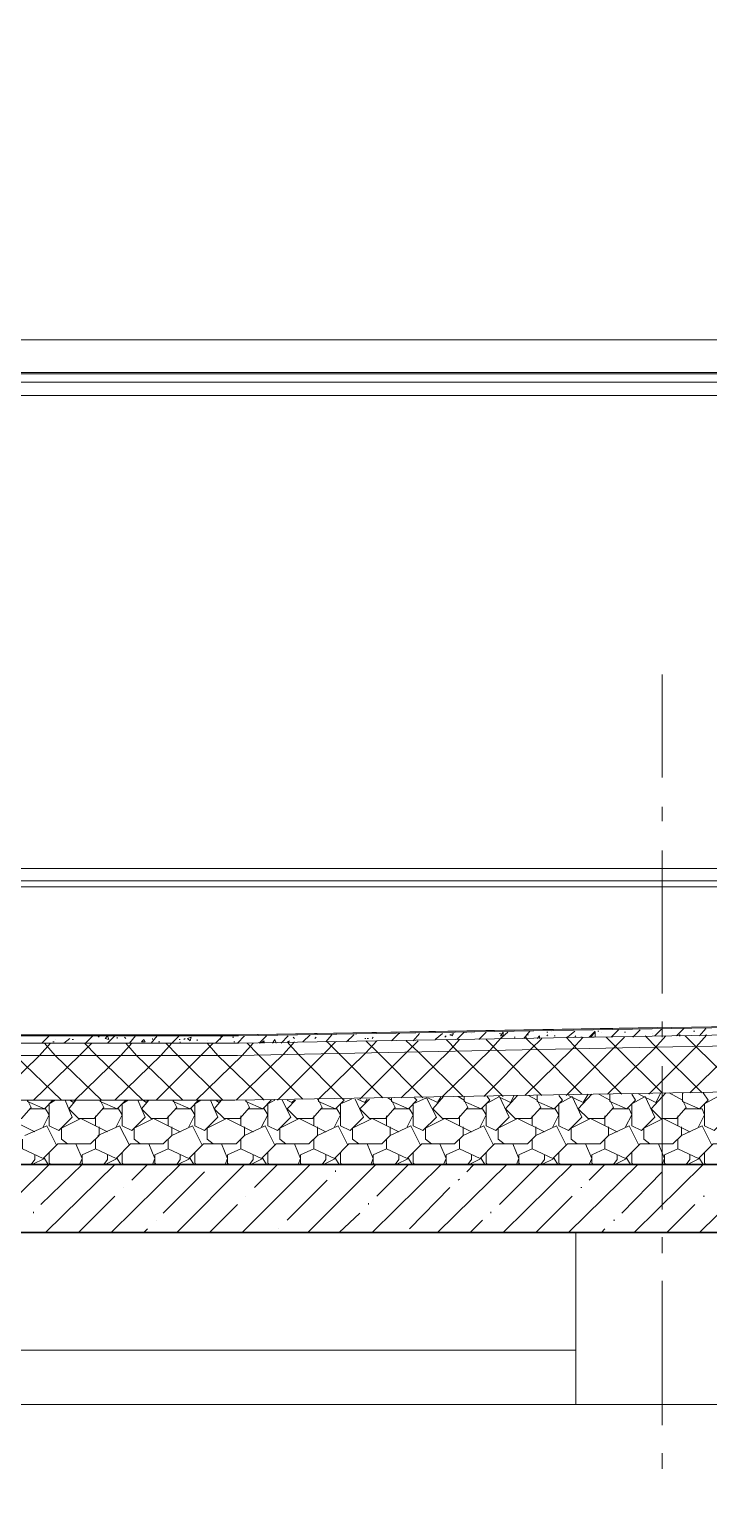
# Model space of a CAD drawing. Header units: millimetres. Extents: x 2294 to 908349, y -83289 to 219220.
# Drawn here: x 892460 to 894908, y 194511 to 199779 of the extents above; entities that cross this region are included whole.
import ezdxf

# ---------------------------------------------------------------- set-up
doc = ezdxf.new("R2010")
doc.units = ezdxf.units.MM
doc.layers.add('PDF _Геометрия', color=7, linetype='Continuous')

msp = doc.modelspace()

# ---------------------------------------------------------------- linework, layer by layer
at = {"layer": 'PDF _Геометрия', "lineweight": 9}
for points in [[(902971, 194821.8), (886249.7, 194821.8), (886096.7, 194511.4), (885786.3, 195132.2), (885628.9, 194821.8), (868588.5, 194821.8), (868588.5, 196990.1), (868278.2, 197147.5), (868898.9, 197453.5), (868588.5, 197610.8), (868588.5, 199779.1)], [(888789.6, 198660), (901427.8, 198660)], [(888789.6, 198542), (901427.8, 198542), (901427.8, 198660), (901427.8, 198542)], [(889204.9, 198537.6), (888789.6, 198537.6), (901344.8, 198537.6), (901344.8, 198507), (888789.6, 198507), (901344.8, 198507), (901344.8, 198458.9), (888789.6, 198458.9), (901366.6, 198458.9), (901366.6, 196854.6), (901366.6, 196806.5)], [(890756.8, 198537.6), (900759, 198537.6)], [(894739.3, 197081.9), (894739.3, 197453.5)], [(894739.3, 196924.5), (894739.3, 196977)], [(894739.3, 196303.7), (894739.3, 196819.6)], [(888789.6, 196754), (900741.5, 196754), (900741.5, 196723.4)], [(888789.6, 196710.3), (900741.5, 196710.3)], [(888789.6, 196688.4), (900741.5, 196688.4)], [(894721.8, 196181.3), (893213.6, 196155.1)], [(894739.3, 196146.4), (894739.3, 196203.2)], [(894739.3, 195525.6), (894739.3, 196041.4)], [(894739.3, 195368.2), (894739.3, 195425.1)], [(894739.3, 194747.5), (894739.3, 195267.7)], [(894739.3, 194590.1), (894739.3, 194646.9)]]:
    msp.add_lwpolyline(points, dxfattribs=at)
for points in [[(882459.6, 195687.3), (900759, 195687.3), (900759, 196045.8), (900759, 196211.9), (900759, 196251.3), (900759, 196277.5), (900759, 196281.9), (894774.3, 196181.3), (893213.6, 196155.1), (882459.6, 196155.1), (882459.6, 196150.7), (882459.6, 196124.5), (882459.6, 196080.8), (882459.6, 195919)], [(894428.9, 195018.5), (894428.9, 195442.5), (894428.9, 194821.8), (894428.9, 195018.5), (888850.8, 195018.5), (888850.8, 194821.8), (888850.8, 195442.5), (888850.8, 195018.5)]]:
    msp.add_lwpolyline(points, close=True, dxfattribs=at)
at = {"layer": 'PDF _Геометрия', "lineweight": 20}
msp.add_lwpolyline([(894774.3, 196177), (900759, 196277.5), (894774.3, 196177), (893213.6, 196150.7), (882459.6, 196150.7), (893213.6, 196150.7)], close=True, dxfattribs=at)
for points in [[(900759, 196251.3), (894774.3, 196150.7), (893213.6, 196124.5), (882459.6, 196124.5)], [(900759, 196211.9), (894778.6, 196111.4), (893209.3, 196080.8), (882459.6, 196080.8)], [(900759, 196045.8), (894778.6, 195945.3), (893200.5, 195919), (882459.6, 195919)]]:
    msp.add_lwpolyline(points, dxfattribs=at)
at = {"layer": 'PDF _Геометрия', "color": 250, "lineweight": 9, "true_color": 0x1d1d1d}
for points in [[(894555.7, 196146.4), (894581.9, 196172.6)], [(894634.4, 196146.4), (894660.6, 196172.6)], [(894713.1, 196150.7), (894739.3, 196177)], [(894791.8, 196150.7), (894818, 196177)], [(894874.8, 196150.7), (894896.7, 196177)], [(894901.1, 196172.6), (894901.1, 196172.6)], [(892330.6, 195919), (892496.7, 196080.8), (892536, 196124.5)], [(892575.4, 195919), (892409.3, 196080.8), (892369.9, 196124.5)], [(892474.8, 195919), (892640.9, 196080.8), (892684.7, 196124.5)], [(892505.4, 196124.5), (892531.7, 196150.7)], [(892719.6, 195919), (892553.5, 196080.8), (892514.2, 196124.5)], [(892544.8, 196128.9), (892549.1, 196128.9)], [(892553.5, 196137.6), (892553.5, 196137.6)], [(892584.1, 196124.5), (892606, 196142)], [(892606, 195919), (892619.1, 195910.3), (892623.5, 195919), (892789.6, 196080.8), (892828.9, 196124.5)], [(892614.7, 196137.6), (892619.1, 196137.6)], [(892885.8, 195919), (892881.4, 195910.3), (892868.3, 195919), (892702.2, 196080.8), (892658.4, 196124.5)], [(892662.8, 196124.5), (892689, 196150.7)], [(892667.2, 196124.5), (892671.6, 196124.5)], [(892706.5, 196150.7), (892710.9, 196146.4)], [(892741.5, 196124.5), (892767.7, 196150.7)], [(892767.7, 195919), (892933.8, 196080.8), (892973.2, 196124.5), (892999.4, 196150.7)], [(892776.5, 196146.4), (892776.5, 196142)], [(892802.7, 196146.4), (892807.1, 196142)], [(893012.5, 195919), (892846.4, 196080.8), (892807.1, 196124.5)], [(892820.2, 196124.5), (892842, 196150.7)], [(892898.9, 196124.5), (892920.7, 196150.7)], [(892903.2, 196142), (892903.2, 196137.6)], [(892916.4, 195919), (893078.1, 196080.8), (893121.8, 196124.5)], [(892925.1, 196128.9), (892929.5, 196128.9)], [(893156.8, 195919), (892995, 196080.8), (892951.3, 196124.5)], [(892999.4, 196137.6), (893003.8, 196137.6)], [(893016.9, 196137.6), (893021.3, 196142)], [(893030, 196124.5), (893034.4, 196124.5)], [(893060.6, 195919), (893226.7, 196080.8), (893266.1, 196124.5)], [(893065, 196133.2), (893065, 196137.6)], [(893100, 196133.2), (893100, 196133.2)], [(893305.4, 195919), (893139.3, 196080.8), (893100, 196124.5)], [(893130.6, 196124.5), (893156.8, 196150.7)], [(893148.1, 196150.7), (893152.4, 196146.4), (893152.4, 196150.7)], [(893148.1, 196137.6), (893148.1, 196142)], [(893191.8, 196146.4), (893196.1, 196146.4)], [(893196.1, 196128.9), (893200.5, 196128.9)], [(893204.9, 195919), (893375.4, 196085.2), (893414.7, 196128.9)], [(893209.3, 196124.5), (893235.5, 196150.7)], [(893445.3, 195923.4), (893283.6, 196085.2), (893244.2, 196124.5)], [(893287.9, 196124.5), (893314.2, 196150.7)], [(893292.3, 196124.5), (893305.4, 196133.2), (893301.1, 196124.5)], [(893292.3, 196124.5), (893292.3, 196124.5)], [(893305.4, 196128.9), (893305.4, 196124.5)], [(893336, 196124.5), (893344.8, 196137.6), (893349.1, 196124.5)], [(893353.5, 195919), (893524, 196089.5), (893563.4, 196128.9)], [(893366.6, 196124.5), (893392.9, 196150.7)], [(893388.5, 196128.9), (893427.8, 196085.2), (893589.6, 195923.4), (893594, 195919), (893563.4, 195888.4), (893502.2, 195914.7), (893502.2, 195923.4), (893672.6, 196089.5), (893712, 196133.2)], [(893392.9, 196128.9), (893397.2, 196133.2)], [(893410.3, 196146.4), (893414.7, 196142)], [(893445.3, 196128.9), (893471.5, 196155.1)], [(893489, 196142), (893493.4, 196146.4)], [(893528.4, 196128.9), (893550.2, 196155.1)], [(893733.8, 195927.8), (893572.1, 196089.5), (893532.8, 196128.9)], [(893602.7, 196128.9), (893628.9, 196155.1)], [(893607.1, 196133.2), (893611.4, 196133.2)], [(893650.8, 195923.4), (893821.3, 196093.9), (893860.6, 196133.2)], [(893668.3, 196142), (893672.6, 196142)], [(893878.1, 195927.8), (893716.4, 196089.5), (893672.6, 196133.2)], [(893677, 196142), (893681.4, 196142)], [(893694.5, 196142), (893698.9, 196146.4)], [(893764.4, 196133.2), (893790.7, 196159.5), (893795, 196159.5)], [(893777.6, 196159.5), (893777.6, 196159.5)], [(893799.4, 195927.8), (893969.9, 196093.9), (894009.3, 196137.6)], [(894022.4, 195932.2), (893860.6, 196093.9), (893816.9, 196133.2)], [(893843.1, 196133.2), (893865, 196159.5)], [(893921.8, 196137.6), (893948.1, 196159.5)], [(893948.1, 195932.2), (894118.5, 196098.3), (894157.9, 196142), (894184.1, 196163.8)], [(893956.8, 196146.4), (893961.2, 196150.7)], [(894166.6, 195932.2), (894000.5, 196098.3), (893961.2, 196137.6)], [(894000.5, 196137.6), (894026.7, 196163.8)], [(894022.4, 196163.8), (894035.5, 196163.8)], [(894035.5, 196163.8), (894035.5, 196163.8)], [(894053, 196159.5), (894053, 196159.5)], [(894057.3, 196163.8), (894057.3, 196163.8)], [(894079.2, 196137.6), (894105.4, 196163.8)], [(894096.7, 195932.2), (894267.2, 196102.6), (894306.5, 196142)], [(894306.5, 195936.5), (894144.8, 196098.3), (894105.4, 196137.6)], [(894153.5, 196159.5), (894157.9, 196159.5)], [(894166.6, 196150.7), (894171, 196150.7)], [(894206, 196146.4), (894210.3, 196146.4)], [(894236.6, 196142), (894249.7, 196146.4), (894249.7, 196142), (894289, 196102.6), (894450.8, 195940.9)], [(894236.6, 196142), (894236.6, 196142)], [(894240.9, 196142), (894262.8, 196168.2)], [(894245.3, 195936.5), (894415.8, 196102.6), (894455.2, 196146.4)], [(894249.7, 196155.1), (894254.1, 196155.1), (894258.4, 196155.1)], [(894289, 196142), (894297.8, 196150.7), (894297.8, 196142)], [(894324, 196163.8), (894328.4, 196163.8)], [(894324, 196150.7), (894328.4, 196155.1)], [(894341.5, 196168.2), (894341.5, 196168.2)], [(894350.2, 196150.7), (894354.6, 196150.7)], [(894394, 195936.5), (894564.4, 196107), (894603.8, 196146.4)], [(894595, 195940.9), (894433.3, 196102.6), (894394, 196146.4)], [(894398.3, 196146.4), (894424.6, 196168.2)], [(894424.6, 196146.4), (894428.9, 196150.7)], [(894446.4, 196146.4), (894450.8, 196146.4)], [(894477, 196146.4), (894498.9, 196168.2)], [(894494.5, 196146.4), (894481.4, 196146.4), (894498.9, 196163.8), (894498.9, 196146.4)], [(894507.6, 196168.2), (894512, 196168.2)], [(894520.7, 196163.8), (894520.7, 196163.8)], [(894739.3, 195945.3), (894577.6, 196107), (894538.2, 196146.4)], [(894542.6, 195940.9), (894713.1, 196107), (894752.4, 196150.7)], [(894603.8, 196163.8), (894608.2, 196163.8)], [(894883.6, 195945.3), (894721.8, 196107), (894678.1, 196150.7)], [(894704.3, 196159.5), (894704.3, 196159.5)], [(894739.3, 196150.7), (894739.3, 196150.7)], [(894800.5, 196155.1), (894804.9, 196155.1)], [(894800.5, 196150.7), (894804.9, 196150.7)], [(894822.4, 196150.7), (894861.7, 196111.4), (894901.1, 196155.1)], [(894839.9, 195945.3), (895010.3, 196111.4), (895049.7, 196155.1)], [(894853, 196168.2), (894857.3, 196168.2)], [(894896.7, 196150.7), (894896.7, 196155.1)], [(894691.2, 195940.9), (894861.7, 196111.4), (895027.8, 195949.6)], [(892365.5, 195919), (892339.3, 195888.4), (892374.3, 195853.5), (892431.1, 195853.5), (892466.1, 195892.8), (892453, 195919), (892453, 195914.7), (892514.2, 195888.4), (892544.8, 195919)], [(892588.5, 195919), (892614.7, 195857.8), (892566.6, 195809.8), (892531.7, 195827.2), (892531.7, 195905.9), (892553.5, 195919)], [(892544.8, 195919), (892544.8, 195919)], [(892627.8, 195919), (892601.6, 195888.4), (892636.6, 195853.5), (892693.4, 195853.5), (892728.4, 195892.8), (892715.3, 195919), (892715.3, 195914.7), (892776.5, 195888.4), (892807.1, 195919)], [(892850.8, 195919), (892877, 195857.8), (892828.9, 195809.8), (892794, 195827.2), (892794, 195905.9), (892815.8, 195919)], [(892807.1, 195919), (892807.1, 195919)], [(892890.1, 195919), (892863.9, 195888.4), (892898.9, 195853.5), (892955.7, 195853.5), (892990.7, 195892.8), (892977.6, 195919), (892977.6, 195914.7), (893038.8, 195888.4), (893069.4, 195919)], [(893113.1, 195919), (893139.3, 195857.8), (893091.2, 195809.8), (893056.2, 195827.2), (893056.2, 195905.9), (893078.1, 195919)], [(893069.4, 195919), (893069.4, 195919)], [(893152.4, 195919), (893126.2, 195888.4), (893161.2, 195853.5), (893218, 195853.5), (893253, 195892.8), (893239.9, 195919), (893239.9, 195914.7), (893301.1, 195888.4), (893331.7, 195919), (893327.3, 195919)], [(893130.6, 195919), (893143.7, 195910.3), (893148.1, 195919)], [(893371, 195919), (893401.6, 195857.8), (893353.5, 195809.8), (893318.5, 195827.2), (893318.5, 195905.9), (893344.8, 195919)], [(893419.1, 195919), (893388.5, 195888.4), (893423.5, 195853.5), (893480.3, 195853.5), (893515.3, 195892.8), (893502.2, 195919), (893497.8, 195923.4)], [(893388.5, 195919), (893406, 195910.3), (893414.7, 195919)], [(893633.3, 195923.4), (893663.9, 195857.8), (893615.8, 195809.8), (893580.8, 195827.2), (893580.8, 195905.9), (893620.2, 195923.4)], [(893642, 195923.4), (893668.3, 195910.3), (893677, 195923.4)], [(893685.8, 195923.4), (893650.8, 195888.4), (893685.8, 195853.5), (893742.6, 195853.5), (893777.6, 195892.8), (893764.4, 195919), (893751.3, 195927.8)], [(893764.4, 195927.8), (893764.4, 195914.7), (893825.6, 195888.4), (893856.2, 195919), (893847.5, 195927.8)], [(893895.6, 195927.8), (893930.6, 195910.3), (893943.7, 195932.2)], [(893952.4, 195932.2), (893913.1, 195888.4), (893948.1, 195853.5), (894004.9, 195853.5), (894039.9, 195892.8), (894026.7, 195919), (894004.9, 195932.2)], [(894026.7, 195932.2), (894026.7, 195914.7), (894087.9, 195888.4), (894118.5, 195919), (894109.8, 195932.2)], [(894149.1, 195932.2), (894192.9, 195910.3), (894206, 195936.5)], [(894219.1, 195936.5), (894175.4, 195888.4), (894210.3, 195853.5), (894267.2, 195853.5), (894302.1, 195892.8), (894289, 195919), (894258.4, 195936.5)], [(894289, 195936.5), (894289, 195914.7), (894350.2, 195888.4), (894380.8, 195919), (894367.7, 195936.5)], [(894402.7, 195936.5), (894455.2, 195910.3), (894472.6, 195940.9)], [(894485.8, 195940.9), (894437.7, 195888.4), (894472.6, 195853.5), (894529.5, 195853.5), (894564.4, 195892.8), (894551.3, 195919), (894512, 195940.9)], [(894551.3, 195940.9), (894551.3, 195914.7), (894612.5, 195888.4), (894643.1, 195919), (894630, 195940.9)], [(894656.2, 195940.9), (894717.4, 195910.3), (894734.9, 195945.3)], [(894752.4, 195945.3), (894700, 195888.4), (894734.9, 195853.5), (894791.8, 195853.5), (894826.7, 195892.8), (894813.6, 195919), (894765.5, 195945.3)], [(894818, 195945.3), (894813.6, 195945.3), (894813.6, 195914.7), (894874.8, 195888.4), (894905.4, 195919), (894887.9, 195945.3)], [(892509.8, 195822.9), (892531.7, 195866.6), (892518.5, 195888.4), (892461.7, 195888.4)], [(892697.8, 195827.2), (892697.8, 195862.2)], [(892772.1, 195822.9), (892794, 195866.6), (892780.8, 195888.4), (892724, 195888.4)], [(892960.1, 195827.2), (892960.1, 195862.2)], [(893034.4, 195822.9), (893056.2, 195866.6), (893043.1, 195888.4), (892986.3, 195888.4)], [(893222.4, 195827.2), (893222.4, 195862.2)], [(893296.7, 195822.9), (893318.5, 195866.6), (893305.4, 195888.4), (893248.6, 195888.4)], [(893484.7, 195827.2), (893484.7, 195862.2)], [(893559, 195822.9), (893580.8, 195866.6), (893567.7, 195888.4), (893510.9, 195888.4)], [(893747, 195827.2), (893747, 195862.2)], [(893821.3, 195822.9), (893843.1, 195866.6), (893830, 195888.4), (893773.2, 195888.4)], [(894009.3, 195827.2), (894009.3, 195862.2)], [(894083.6, 195822.9), (894105.4, 195866.6), (894092.3, 195888.4), (894035.5, 195888.4)], [(894271.5, 195827.2), (894271.5, 195862.2)], [(894345.9, 195822.9), (894367.7, 195866.6), (894354.6, 195888.4), (894297.8, 195888.4)], [(894533.8, 195827.2), (894533.8, 195862.2)], [(894608.2, 195822.9), (894630, 195866.6), (894621.3, 195888.4), (894560.1, 195888.4)], [(894796.1, 195827.2), (894796.1, 195862.2)], [(894870.5, 195822.9), (894892.3, 195866.6), (894883.6, 195888.4), (894822.4, 195888.4)], [(892334.9, 195761.7), (892313.1, 195779.2), (892313.1, 195818.5), (892383, 195853.5), (892479.2, 195805.4)], [(892435.5, 195779.2), (892435.5, 195744.2), (892509.8, 195709.2), (892562.3, 195761.7), (892680.3, 195761.7), (892710.9, 195792.3), (892710.9, 195822.9)], [(892444.2, 195792.3), (892522.9, 195827.2), (892557.9, 195757.3)], [(892597.2, 195761.7), (892575.4, 195779.2), (892575.4, 195818.5), (892645.3, 195853.5), (892741.5, 195805.4)], [(892697.8, 195779.2), (892697.8, 195744.2), (892772.1, 195709.2), (892824.6, 195761.7), (892942.6, 195761.7), (892973.2, 195792.3), (892973.2, 195822.9)], [(892706.5, 195792.3), (892785.2, 195827.2), (892820.2, 195757.3)], [(892859.5, 195761.7), (892837.7, 195779.2), (892837.7, 195818.5), (892907.6, 195853.5), (893003.8, 195805.4)], [(892960.1, 195779.2), (892960.1, 195744.2), (893034.4, 195709.2), (893086.9, 195761.7), (893204.9, 195761.7), (893235.5, 195792.3), (893235.5, 195822.9)], [(892973.2, 195792.3), (893047.5, 195827.2), (893082.5, 195757.3)], [(893121.8, 195761.7), (893100, 195779.2), (893100, 195818.5), (893169.9, 195853.5), (893266.1, 195805.4)], [(893222.4, 195779.2), (893222.4, 195744.2), (893296.7, 195709.2), (893349.1, 195761.7), (893467.2, 195761.7), (893497.8, 195792.3), (893497.8, 195822.9)], [(893235.5, 195792.3), (893309.8, 195827.2), (893344.8, 195757.3)], [(893384.1, 195761.7), (893362.3, 195779.2), (893362.3, 195818.5), (893432.2, 195853.5), (893528.4, 195805.4)], [(893484.7, 195779.2), (893484.7, 195744.2), (893559, 195709.2), (893611.4, 195761.7), (893729.5, 195761.7), (893760.1, 195792.3), (893760.1, 195822.9)], [(893497.8, 195792.3), (893572.1, 195827.2), (893607.1, 195757.3)], [(893646.4, 195761.7), (893624.6, 195779.2), (893624.6, 195818.5), (893694.5, 195853.5), (893790.7, 195805.4)], [(893747, 195779.2), (893747, 195744.2), (893821.3, 195709.2), (893873.7, 195761.7), (893991.8, 195761.7), (894022.4, 195792.3), (894022.4, 195822.9)], [(893760.1, 195792.3), (893834.4, 195827.2), (893869.4, 195757.3)], [(893908.7, 195761.7), (893886.8, 195779.2), (893886.8, 195818.5), (893956.8, 195853.5), (894053, 195805.4)], [(894009.3, 195779.2), (894009.3, 195744.2), (894083.6, 195709.2), (894136, 195761.7), (894254.1, 195761.7), (894284.7, 195792.3), (894284.7, 195822.9)], [(894022.4, 195792.3), (894096.7, 195827.2), (894131.7, 195757.3)], [(894171, 195761.7), (894149.1, 195779.2), (894149.1, 195818.5), (894219.1, 195853.5), (894315.3, 195805.4)], [(894271.5, 195779.2), (894271.5, 195744.2), (894345.9, 195709.2), (894398.3, 195761.7), (894516.4, 195761.7), (894547, 195792.3), (894547, 195822.9)], [(894284.7, 195792.3), (894359, 195827.2), (894394, 195757.3)], [(894433.3, 195761.7), (894411.4, 195779.2), (894411.4, 195818.5), (894481.4, 195853.5), (894577.6, 195805.4)], [(894533.8, 195779.2), (894533.8, 195744.2), (894608.2, 195709.2), (894660.6, 195761.7), (894778.6, 195761.7), (894809.3, 195792.3), (894809.3, 195822.9)], [(894547, 195792.3), (894621.3, 195827.2), (894656.2, 195757.3)], [(894695.6, 195761.7), (894673.7, 195779.2), (894673.7, 195818.5), (894743.7, 195853.5), (894839.9, 195805.4)], [(894796.1, 195779.2), (894796.1, 195744.2), (894870.5, 195709.2), (894922.9, 195761.7), (895040.9, 195761.7), (895071.5, 195792.3), (895071.5, 195822.9)], [(894809.3, 195792.3), (894883.6, 195827.2), (894918.5, 195757.3)], [(892640.9, 195687.3), (892649.7, 195709.2), (892627.8, 195761.7)], [(892903.2, 195687.3), (892912, 195709.2), (892890.1, 195761.7)], [(893165.5, 195687.3), (893174.3, 195709.2), (893152.4, 195761.7)], [(893427.8, 195687.3), (893436.6, 195709.2), (893414.7, 195761.7)], [(893690.1, 195687.3), (893698.9, 195709.2), (893677, 195761.7)], [(893952.4, 195687.3), (893961.2, 195709.2), (893939.3, 195761.7)], [(894214.7, 195687.3), (894223.5, 195709.2), (894201.6, 195761.7)], [(894477, 195687.3), (894485.8, 195709.2), (894463.9, 195761.7)], [(894739.3, 195687.3), (894748, 195709.2), (894726.2, 195761.7)], [(892466.1, 195687.3), (892479.2, 195704.8), (892479.2, 195722.3)], [(892527.3, 195687.3), (892514.2, 195709.2), (892470.5, 195687.3)], [(892540.4, 195687.3), (892531.7, 195691.7), (892531.7, 195731.1)], [(892654.1, 195687.3), (892649.7, 195691.7), (892649.7, 195722.3), (892697.8, 195744.2)], [(892728.4, 195687.3), (892741.5, 195704.8), (892741.5, 195722.3)], [(892789.6, 195687.3), (892776.5, 195709.2), (892732.8, 195687.3)], [(892802.7, 195687.3), (892794, 195691.7), (892794, 195731.1)], [(892916.4, 195687.3), (892912, 195691.7), (892912, 195722.3), (892960.1, 195744.2)], [(892990.7, 195687.3), (893003.8, 195704.8), (893003.8, 195722.3)], [(893051.9, 195687.3), (893038.8, 195709.2), (892995, 195687.3)], [(893065, 195687.3), (893056.2, 195691.7), (893056.2, 195731.1)], [(893178.7, 195687.3), (893174.3, 195691.7), (893174.3, 195722.3), (893222.4, 195744.2)], [(893253, 195687.3), (893266.1, 195704.8), (893266.1, 195722.3)], [(893314.2, 195687.3), (893301.1, 195709.2), (893257.3, 195687.3)], [(893327.3, 195687.3), (893318.5, 195691.7), (893318.5, 195731.1)], [(893440.9, 195687.3), (893436.6, 195691.7), (893436.6, 195722.3), (893484.7, 195744.2)], [(893515.3, 195687.3), (893528.4, 195704.8), (893528.4, 195722.3)], [(893576.5, 195687.3), (893563.4, 195709.2), (893519.6, 195687.3)], [(893589.6, 195687.3), (893580.8, 195691.7), (893580.8, 195731.1)], [(893703.2, 195687.3), (893698.9, 195691.7), (893698.9, 195722.3), (893747, 195744.2)], [(893777.6, 195687.3), (893790.7, 195704.8), (893790.7, 195722.3)], [(893838.8, 195687.3), (893825.6, 195709.2), (893781.9, 195687.3)], [(893851.9, 195687.3), (893843.1, 195691.7), (893843.1, 195731.1)], [(893965.5, 195687.3), (893961.2, 195691.7), (893961.2, 195722.3), (894009.3, 195744.2)], [(894039.9, 195687.3), (894053, 195704.8), (894053, 195722.3)], [(894101.1, 195687.3), (894087.9, 195709.2), (894044.2, 195687.3)], [(894114.2, 195687.3), (894105.4, 195691.7), (894105.4, 195731.1)], [(894227.8, 195687.3), (894223.5, 195691.7), (894223.5, 195722.3), (894271.5, 195744.2)], [(894302.1, 195687.3), (894315.3, 195704.8), (894315.3, 195722.3)], [(894363.4, 195687.3), (894350.2, 195709.2), (894306.5, 195687.3)], [(894376.5, 195687.3), (894367.7, 195691.7), (894367.7, 195731.1)], [(894494.5, 195687.3), (894485.8, 195691.7), (894485.8, 195722.3), (894533.8, 195744.2)], [(894564.4, 195687.3), (894577.6, 195704.8), (894577.6, 195722.3)], [(894625.6, 195687.3), (894612.5, 195709.2), (894568.8, 195687.3)], [(894638.8, 195687.3), (894630, 195691.7), (894630, 195731.1)], [(894638.8, 195442.5), (894887.9, 195687.3), (894874.8, 195709.2), (894831.1, 195687.3)], [(894756.8, 195687.3), (894748, 195691.7), (894748, 195722.3), (894796.1, 195744.2)], [(894826.7, 195687.3), (894839.9, 195704.8), (894839.9, 195722.3)], [(894901.1, 195687.3), (894892.3, 195691.7), (894892.3, 195731.1)], [(892282.5, 195442.5), (892531.7, 195687.3)], [(892501.1, 195543.1), (892649.7, 195687.3)], [(892518.5, 195442.5), (892767.7, 195687.3)], [(892754.6, 195442.5), (893003.8, 195687.3)], [(892828.9, 195630.5), (892885.8, 195687.3)], [(892942.6, 195512.5), (893091.2, 195661.1)], [(892990.7, 195442.5), (893235.5, 195687.3)], [(893226.7, 195442.5), (893471.5, 195687.3)], [(893270.5, 195604.3), (893353.5, 195687.3)], [(893462.8, 195442.5), (893707.6, 195687.3)], [(893563.4, 195661.1), (893563.4, 195665.5)], [(893694.5, 195442.5), (893943.7, 195687.3)], [(893712, 195573.7), (893825.6, 195687.3)], [(893930.6, 195442.5), (894179.7, 195687.3)], [(894035.5, 195661.1), (894061.7, 195687.3)], [(894153.5, 195543.1), (894297.8, 195687.3)], [(894166.6, 195442.5), (894415.8, 195687.3)], [(894402.7, 195442.5), (894651.9, 195687.3)], [(894477, 195630.5), (894533.8, 195687.3)], [(894595, 195512.5), (894739.3, 195661.1)], [(894874.8, 195442.5), (895124, 195687.3)], [(892798.3, 195604.3), (892798.3, 195604.3)], [(893388.5, 195486.3), (893532.8, 195630.5)], [(893830, 195455.7), (893974.3, 195604.3)], [(894004.9, 195630.5), (894009.3, 195634.9)], [(894446.4, 195604.3), (894450.8, 195604.3)], [(892636.6, 195442.5), (892767.7, 195573.7)], [(893108.7, 195442.5), (893209.3, 195543.1)], [(893239.9, 195573.7), (893239.9, 195573.7)], [(893681.4, 195543.1), (893681.4, 195547.5)], [(894284.7, 195442.5), (894415.8, 195573.7)], [(894756.8, 195442.5), (894857.3, 195543.1)], [(894887.9, 195573.7), (894892.3, 195573.7)], [(892474.8, 195512.5), (892474.8, 195516.9)], [(892916.4, 195486.3), (892916.4, 195486.3)], [(893576.5, 195442.5), (893650.8, 195512.5)], [(894048.6, 195442.5), (894092.3, 195486.3)], [(894122.9, 195512.5), (894122.9, 195516.9)], [(894564.4, 195486.3), (894568.8, 195486.3)], [(892872.6, 195442.5), (892885.8, 195455.7)], [(893357.9, 195455.7), (893357.9, 195455.7)], [(894520.7, 195442.5), (894533.8, 195455.7)]]:
    msp.add_lwpolyline(points, dxfattribs=at)
for points in [[(892741.5, 196150.7), (892745.9, 196137.6), (892732.8, 196142)], [(892872.6, 196137.6), (892877, 196128.9), (892863.9, 196128.9)], [(893003.8, 196128.9), (893003.8, 196124.5)], [(893043.1, 196146.4), (893038.8, 196133.2), (893030, 196142)], [(893987.4, 196159.5), (893983, 196150.7), (893974.3, 196155.1)], [(894166.6, 196163.8), (894166.6, 196150.7), (894157.9, 196150.7)], [(893843.1, 195827.2), (893843.1, 195905.9), (893891.2, 195927.8), (893926.2, 195857.8), (893878.1, 195809.8)], [(894105.4, 195827.2), (894105.4, 195905.9), (894153.5, 195932.2), (894188.5, 195857.8), (894140.4, 195809.8)], [(894367.7, 195827.2), (894367.7, 195905.9), (894415.8, 195932.2), (894450.8, 195857.8), (894402.7, 195809.8)], [(894630, 195827.2), (894630, 195905.9), (894678.1, 195932.2), (894713.1, 195857.8), (894665, 195809.8)], [(894892.3, 195827.2), (894892.3, 195905.9), (894940.4, 195932.2), (894975.4, 195857.8), (894927.3, 195809.8)]]:
    msp.add_lwpolyline(points, close=True, dxfattribs=at)
at = {"layer": 'PDF _Геометрия', "lineweight": 30}
msp.add_lwpolyline([(868588.5, 195442.5), (901191.7, 195442.5), (901191.7, 195687.3), (868588.5, 195687.3)], dxfattribs=at)

doc.saveas('drawing.dxf')
